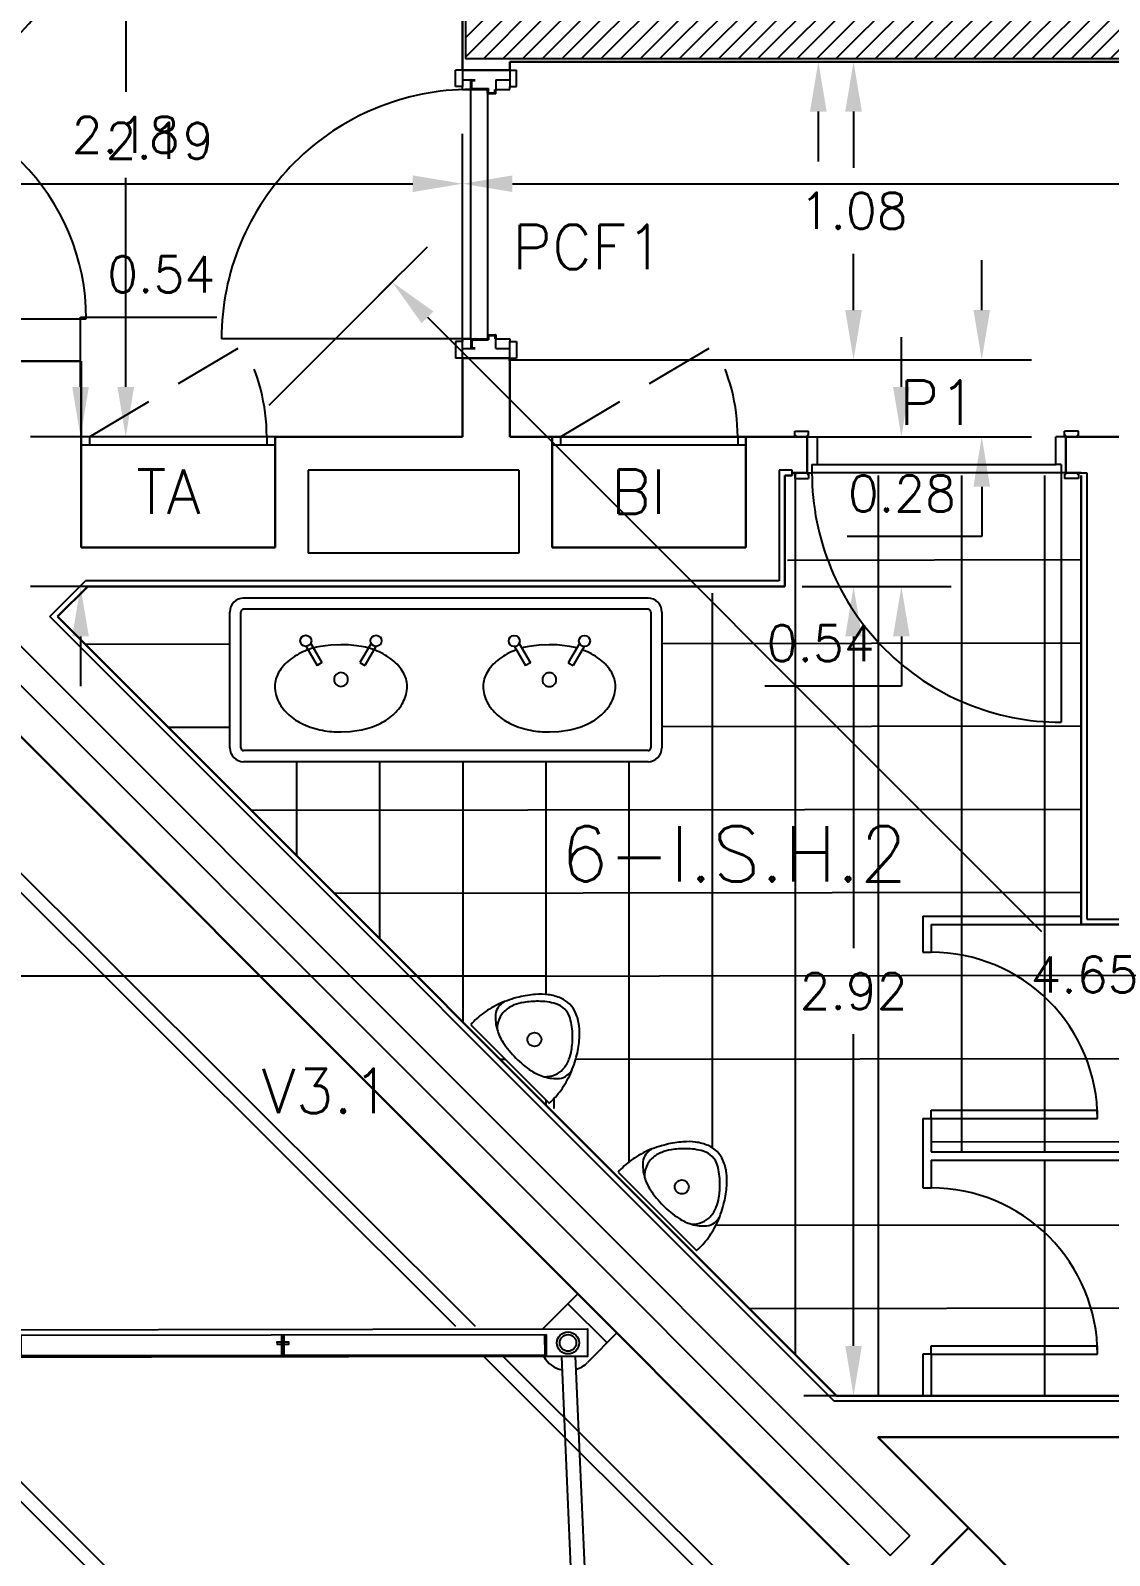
# Model space of a CAD drawing. Extents: x 19.8 to 90.6, y 5.5 to 74.
# Drawn here: x 25.25 to 29.15, y 34.04 to 39.54 of the extents above; entities that cross this region are included whole.
import ezdxf

# ---------------------------------------------------------------- set-up
doc = ezdxf.new("R2010")
doc.units = 0
doc.header["$MEASUREMENT"] = 0
for name, pattern in [('1st floor plan$0$Default', [0]), ('1st floor plan$0$Hidden', [0.375, 0.25, -0.125]), ('Default', [0]), ('Solid', [0])]:
    doc.linetypes.add(name, pattern=pattern)
doc.layers.get('DEFPOINTS').update_dxf_attribs({"linetype": 'Solid'})
for name, color, linetype in [('1st floor plan$0$1FIN', 15, 'Continuous'), ('1st floor plan$0$2FIN', 7, 'Continuous'), ('1st floor plan$0$Equipment', 92, '1st floor plan$0$Default'), ('1st floor plan$0$ESTR', 92, 'Continuous'), ('1st floor plan$0$FACH', 142, 'Continuous'), ('1st floor plan$0$Hatch', 15, 'Continuous'), ('Dimensions (COTAS)', 212, 'Solid'), ('Text O', 212, 'Default'), ('VAO', 132, 'Default'), ('Xref_Plan', 7, 'Continuous')]:
    doc.layers.add(name, color=color, linetype=linetype)
doc.layers.add('1st floor plan$0$Interior Walls', color=7, linetype='Continuous', lineweight=30)
doc.layers.add('1st floor plan$0$Partitions', color=7, linetype='Continuous', lineweight=30)
doc.layers.add('PAVM', color=8, linetype='Continuous', plot=False)
doc.styles.add('Simplex', font='SIMPLEX.SHX')
doc.dimstyles.get("Standard").update_dxf_attribs({"dimtxt": 0.13, "dimasz": 0.18, "dimexe": 0.18, "dimexo": 0.0625, "dimgap": 0.09, "dimtad": 1, "dimtih": 1, "dimtoh": 1, "dimzin": 0, "dimdsep": 46, "dimtxsty": 'Simplex', "dimcen": 0.09, "dimadec": 0, "dimazin": 0, "dimtfac": 1, "dimtofl": 0, "dimtmove": 0, "dimatfit": 3, "dimfxl": 1, "dimtolj": 1, "dimtzin": 0, "dimarcsym": 0})

# ---------------------------------------------------------------- blocks, each defined once
blk = doc.blocks.new('*D20')
at = {"layer": 'DEFPOINTS', "color": 0}
for p in [(23.9492, 36.8731), (21.5836, 34.5076), (50.4657, 10.3566)]:
    blk.add_point(p, dxfattribs=at)
at = {"layer": 'Dimensions (COTAS)', "color": 0, "lineweight": -2}
for p, q in [((23.905, 36.8289), (21.4563, 34.3803)), ((21.7109, 34.3803), (34.6869, 21.4043)), ((47.9728, 8.1183), (34.9969, 21.0943)), ((50.4215, 10.3124), (47.9728, 7.8638))]:
    blk.add_line(p, q, dxfattribs=at)
at = {"layer": 'Dimensions (COTAS)', "color": 0}
for points in [[(21.7321, 34.4015), (21.6897, 34.3591), (21.5836, 34.5076)], [(47.9941, 8.1395), (47.9516, 8.0971), (48.1001, 7.9911)]]:
    blk.add_solid(points, dxfattribs=at)
at = {"layer": 'Dimensions (COTAS)', "color": 0, "insert": (34.8419, 21.2493), "char_height": 0.13, "attachment_point": 5, "rotation": 270, "style": 'Simplex'}
blk.add_mtext('\\A1;37.50', dxfattribs=at)
blk = doc.blocks.new('*D88')
at = {"layer": 'DEFPOINTS', "color": 0}
for p in [(23.9492, 36.8731), (22.2844, 35.2083), (29.2525, 31.5698)]:
    blk.add_point(p, dxfattribs=at)
at = {"layer": 'Dimensions (COTAS)', "color": 0, "lineweight": -2}
for p, q in [((23.905, 36.8289), (22.1571, 35.081)), ((22.4117, 35.081), (24.781, 32.7117)), ((27.4604, 30.0323), (25.091, 32.4017)), ((29.2083, 31.5256), (27.4604, 29.7777))]:
    blk.add_line(p, q, dxfattribs=at)
at = {"layer": 'Dimensions (COTAS)', "color": 0}
for points in [[(22.4329, 35.1023), (22.3904, 35.0598), (22.2844, 35.2083)], [(27.4816, 30.0535), (27.4392, 30.0111), (27.5877, 29.905)]]:
    blk.add_solid(points, dxfattribs=at)
at = {"layer": 'Dimensions (COTAS)', "color": 0, "insert": (24.936, 32.5567), "char_height": 0.13, "attachment_point": 5, "rotation": 270, "style": 'Simplex'}
blk.add_mtext('\\A1;7.50', dxfattribs=at)
blk = doc.blocks.new('*D116')
at = {"layer": 'DEFPOINTS', "color": 0}
for p in [(26.5569, 38.6323), (26.465, 38.5404), (29.753, 35.2523)]:
    blk.add_point(p, dxfattribs=at)
at = {"layer": 'Dimensions (COTAS)', "color": 0, "lineweight": -2}
for p, q in [((26.5092, 38.5846), (26.6842, 38.7596)), ((26.6842, 38.505), (28.901, 36.2882)), ((29.7177, 35.4715), (29.211, 35.9782)), ((29.7972, 35.2965), (29.9722, 35.4715))]:
    blk.add_line(p, q, dxfattribs=at)
at = {"layer": 'Dimensions (COTAS)', "color": 0}
for points in [[(26.7054, 38.5262), (26.663, 38.4838), (26.5569, 38.6323)], [(29.7389, 35.4927), (29.6965, 35.4503), (29.8449, 35.3443)]]:
    blk.add_solid(points, dxfattribs=at)
at = {"layer": 'Dimensions (COTAS)', "color": 0, "insert": (29.056, 36.1332), "char_height": 0.13, "attachment_point": 5, "style": 'Simplex'}
blk.add_mtext('\\A1;4.65', dxfattribs=at)
blk = doc.blocks.new('*D117')
at = {"layer": 'DEFPOINTS', "color": 0}
for p in [(34.2864, 38.9868), (34.2864, 38.9868), (26.811, 38.1817)]:
    blk.add_point(p, dxfattribs=at)
at = {"layer": 'Dimensions (COTAS)', "color": 0, "lineweight": -2}
for p, q in [((26.811, 38.2442), (26.811, 39.1668)), ((34.2864, 39.0493), (34.2864, 39.1668)), ((26.991, 38.9868), (34.1064, 38.9868))]:
    blk.add_line(p, q, dxfattribs=at)
at = {"layer": 'Dimensions (COTAS)', "color": 0}
for points in [[(26.991, 39.0168), (26.991, 38.9568), (26.811, 38.9868)], [(34.1064, 39.0168), (34.1064, 38.9568), (34.2864, 38.9868)]]:
    blk.add_solid(points, dxfattribs=at)
at = {"layer": 'Dimensions (COTAS)', "color": 0, "insert": (30.5487, 39.1418), "char_height": 0.13, "attachment_point": 5, "style": 'Simplex'}
blk.add_mtext('\\A1;7.48', dxfattribs=at)
blk = doc.blocks.new('*D119')
at = {"layer": 'DEFPOINTS', "color": 0}
for p in [(26.9139, 38.3509), (26.981, 38.0737), (28.685, 38.0737)]:
    blk.add_point(p, dxfattribs=at)
at = {"layer": 'Dimensions (COTAS)', "color": 0, "lineweight": -2}
for p, q in [((28.685, 38.5309), (28.685, 38.7109)), ((26.9764, 38.3509), (28.865, 38.3509)), ((27.0435, 38.0737), (28.865, 38.0737)), ((28.685, 37.8937), (28.685, 37.7137)), ((28.685, 37.7137), (28.1988, 37.7137))]:
    blk.add_line(p, q, dxfattribs=at)
at = {"layer": 'Dimensions (COTAS)', "color": 0}
for points in [[(28.655, 38.5309), (28.715, 38.5309), (28.685, 38.3509)], [(28.655, 37.8937), (28.715, 37.8937), (28.685, 38.0737)]]:
    blk.add_solid(points, dxfattribs=at)
at = {"layer": 'Dimensions (COTAS)', "color": 0, "insert": (28.3969, 37.8687), "char_height": 0.13, "attachment_point": 5, "style": 'Simplex'}
blk.add_mtext('\\A1;0.28', dxfattribs=at)
blk = doc.blocks.new('*D120')
at = {"layer": 'DEFPOINTS', "color": 0}
for p in [(26.981, 38.0737), (27.974, 37.5337), (28.3948, 37.5337)]:
    blk.add_point(p, dxfattribs=at)
at = {"layer": 'Dimensions (COTAS)', "color": 0, "lineweight": -2}
for p, q in [((28.3948, 38.2537), (28.3948, 38.4337)), ((27.0435, 38.0737), (28.5748, 38.0737)), ((28.0365, 37.5337), (28.5748, 37.5337)), ((28.3948, 37.3537), (28.3948, 37.1737)), ((28.3948, 37.1737), (27.9025, 37.1737))]:
    blk.add_line(p, q, dxfattribs=at)
at = {"layer": 'Dimensions (COTAS)', "color": 0}
for points in [[(28.3648, 38.2537), (28.4248, 38.2537), (28.3948, 38.0737)], [(28.3648, 37.3537), (28.4248, 37.3537), (28.3948, 37.5337)]]:
    blk.add_solid(points, dxfattribs=at)
at = {"layer": 'Dimensions (COTAS)', "color": 0, "insert": (28.1036, 37.3287), "char_height": 0.13, "attachment_point": 5, "style": 'Simplex'}
blk.add_mtext('\\A1;0.54', dxfattribs=at)
blk = doc.blocks.new('P90-13')
at = {"color": 0}
for p, q in [((0, 0), (0, 0.9)), ((-0.0619, 0.005), (-0.0619, 0.02)), ((-0.0619, 0.02), (-0.0119, 0.02)), ((-0.0619, 0.005), (-0.0569, 0.005)), ((-0.0569, 0), (-0.0569, 0.005)), ((-0.0169, 0), (-0.0169, 0.005)), ((-0.0169, 0.005), (-0.0119, 0.005)), ((-0.0169, 0), (0, 0)), ((-0.0119, 0.005), (-0.0119, 0.02)), ((0, 0), (0.9, 0)), ((0, -0.03), (0, 0)), ((0.9619, 0.02), (0.9119, 0.02)), ((0.9119, 0.005), (0.9119, 0.02)), ((0.9169, 0.005), (0.9119, 0.005)), ((0.9169, 0), (0.9169, 0.005)), ((0.9619, 0.005), (0.9569, 0.005)), ((0.9569, 0), (0.9569, 0.005)), ((0.9619, 0.005), (0.9619, 0.02)), ((0, -0.03), (0.02, -0.03)), ((0.88, -0.03), (0.02, -0.03)), ((0.02, -0.03), (0.02, -0.13)), ((0.9, -0.03), (0.88, -0.03)), ((0.88, -0.03), (0.88, -0.13)), ((0.9169, 0), (0.9, 0)), ((0.9, -0.03), (0.9, 0)), ((-0.0619, -0.135), (-0.0619, -0.15)), ((-0.0619, -0.135), (-0.0569, -0.135)), ((-0.0619, -0.15), (-0.0119, -0.15)), ((-0.0569, -0.13), (-0.0569, -0.135)), ((-0.0169, -0.13), (-0.0169, -0.135)), ((-0.0169, -0.13), (0.02, -0.13)), ((-0.0169, -0.135), (-0.0119, -0.135)), ((-0.0119, -0.135), (-0.0119, -0.15)), ((0.9169, -0.13), (0.88, -0.13)), ((0.9169, -0.135), (0.9119, -0.135)), ((0.9119, -0.135), (0.9119, -0.15)), ((0.9619, -0.15), (0.9119, -0.15)), ((0.9169, -0.13), (0.9169, -0.135)), ((0.9569, -0.13), (0.9569, -0.135)), ((0.9619, -0.135), (0.9569, -0.135)), ((0.9619, -0.135), (0.9619, -0.15))]:
    blk.add_line(p, q, dxfattribs=at)
blk.add_arc((0, 0), 0.9, 360, 90, dxfattribs=at)
blk = doc.blocks.new('*D121')
at = {"layer": 'DEFPOINTS', "color": 0}
for p in [(27.974, 37.5337), (28.2223, 34.6137), (28.2223, 34.6137)]:
    blk.add_point(p, dxfattribs=at)
at = {"layer": 'Dimensions (COTAS)', "color": 0, "lineweight": -2}
for p, q in [((28.0365, 37.5337), (28.4023, 37.5337)), ((28.2223, 37.3537), (28.2223, 36.2287)), ((28.2223, 34.7937), (28.2223, 35.9187)), ((28.1598, 34.6137), (28.0423, 34.6137))]:
    blk.add_line(p, q, dxfattribs=at)
at = {"layer": 'Dimensions (COTAS)', "color": 0}
for points in [[(28.1923, 37.3537), (28.2523, 37.3537), (28.2223, 37.5337)], [(28.1923, 34.7937), (28.2523, 34.7937), (28.2223, 34.6137)]]:
    blk.add_solid(points, dxfattribs=at)
at = {"layer": 'Dimensions (COTAS)', "color": 0, "insert": (28.2223, 36.0737), "char_height": 0.13, "attachment_point": 5, "style": 'Simplex'}
blk.add_mtext('\\A1;2.92', dxfattribs=at)
blk = doc.blocks.new('*D122')
at = {"layer": 'DEFPOINTS', "color": 0}
for p in [(25.432, 38.0737), (25.5952, 38.0737), (25.5952, 37.5337)]:
    blk.add_point(p, dxfattribs=at)
at = {"layer": 'Dimensions (COTAS)', "color": 0, "lineweight": -2}
for p, q in [((25.432, 38.2537), (25.432, 38.5049)), ((25.432, 38.5049), (25.9244, 38.5049)), ((25.5327, 38.0737), (25.252, 38.0737)), ((25.5327, 37.5337), (25.252, 37.5337)), ((25.432, 37.3537), (25.432, 37.1737))]:
    blk.add_line(p, q, dxfattribs=at)
at = {"layer": 'Dimensions (COTAS)', "color": 0}
for points in [[(25.402, 38.2537), (25.462, 38.2537), (25.432, 38.0737)], [(25.402, 37.3537), (25.462, 37.3537), (25.432, 37.5337)]]:
    blk.add_solid(points, dxfattribs=at)
at = {"layer": 'Dimensions (COTAS)', "color": 0, "insert": (25.7232, 38.6599), "char_height": 0.13, "attachment_point": 5, "style": 'Simplex'}
blk.add_mtext('\\A1;0.54', dxfattribs=at)
blk = doc.blocks.new('PCF90-17')
at = {"color": 0}
for p, q in [((0, 0.0019), (0, 0.9)), ((-0.01, 0.055), (-0.07, 0.055)), ((-0.07, 0.03), (-0.07, 0.055)), ((-0.07, 0.03), (-0.01, 0.03)), ((-0.035, 0.03), (-0.035, 0)), ((-0.001, 0), (-0.034, 0)), ((-0.01, 0.03), (-0.01, 0.055)), ((0, 0.03), (-0.01, 0.03)), ((0, 0.03), (0, 0)), ((0, 0), (0.9, 0)), ((0, 0), (0, -0.059)), ((0.9, 0.03), (0.91, 0.03)), ((0.9, 0.03), (0.9, 0)), ((0.9, 0), (0.9, -0.059)), ((0.901, 0), (0.934, 0)), ((0.91, 0.03), (0.91, 0.055)), ((0.91, 0.055), (0.97, 0.055)), ((0.97, 0.03), (0.91, 0.03)), ((0.935, 0.03), (0.935, 0)), ((0.97, 0.03), (0.97, 0.055)), ((-0.035, -0.001), (-0.035, -0.015)), ((-0.032, -0.004), (-0.032, -0.015)), ((-0.004, -0.003), (-0.031, -0.003)), ((-0.003, -0.004), (-0.003, -0.062)), ((0.903, -0.004), (0.903, -0.062)), ((0.904, -0.003), (0.931, -0.003)), ((0.932, -0.004), (0.932, -0.015)), ((0.935, -0.001), (0.935, -0.015)), ((-0.035, -0.09), (0, -0.09)), ((-0.035, -0.09), (-0.035, -0.14)), ((0.011, -0.063), (-0.002, -0.063)), ((0.011, -0.087), (0, -0.087)), ((0.014, -0.09), (0, -0.09)), ((0, -0.09), (0, -0.14)), ((0.014, -0.06), (0.001, -0.06)), ((0.012, -0.064), (0.012, -0.086)), ((0.886, -0.06), (0.014, -0.06)), ((0.015, -0.061), (0.015, -0.089)), ((0.885, -0.061), (0.885, -0.089)), ((0.886, -0.06), (0.899, -0.06)), ((0.886, -0.09), (0.9, -0.09)), ((0.888, -0.064), (0.888, -0.086)), ((0.889, -0.063), (0.902, -0.063)), ((0.889, -0.087), (0.9, -0.087)), ((0.9, -0.09), (0.9, -0.14)), ((0.935, -0.09), (0.9, -0.09)), ((0.935, -0.09), (0.935, -0.14)), ((-0.07, -0.14), (-0.07, -0.165)), ((-0.07, -0.14), (-0.01, -0.14)), ((-0.01, -0.165), (-0.07, -0.165)), ((-0.01, -0.14), (-0.01, -0.165)), ((0, -0.14), (-0.01, -0.14)), ((0.9, -0.14), (0.91, -0.14)), ((0.97, -0.14), (0.91, -0.14)), ((0.91, -0.14), (0.91, -0.165)), ((0.91, -0.165), (0.97, -0.165)), ((0.97, -0.14), (0.97, -0.165))]:
    blk.add_line(p, q, dxfattribs=at)
at = {"color": 0, "linetype": 'Default'}
for points in [[(0, -0.001, 0), (0, -0.0007, 0), (-0.0002, -0.0004, 0), (-0.0004, -0.0002, 0), (-0.0007, 0, 0), (-0.001, 0, 0)], [(0.901, 0, 0), (0.9007, 0, 0), (0.9004, -0.0002, 0), (0.9002, -0.0004, 0), (0.9, -0.0007, 0), (0.9, -0.001, 0)], [(-0.034, 0, 0), (-0.0343, 0, 0), (-0.0346, -0.0002, 0), (-0.0348, -0.0004, 0), (-0.035, -0.0007, 0), (-0.035, -0.001, 0)], [(-0.031, -0.003, 0), (-0.0313, -0.003, 0), (-0.0316, -0.0032, 0), (-0.0318, -0.0034, 0), (-0.032, -0.0037, 0), (-0.032, -0.004, 0)], [(-0.003, -0.004, 0), (-0.003, -0.0037, 0), (-0.0032, -0.0034, 0), (-0.0034, -0.0032, 0), (-0.0037, -0.003, 0), (-0.004, -0.003, 0)], [(0.904, -0.003, 0), (0.9037, -0.003, 0), (0.9034, -0.0032, 0), (0.9032, -0.0034, 0), (0.903, -0.0037, 0), (0.903, -0.004, 0)], [(0.932, -0.004, 0), (0.932, -0.0037, 0), (0.9318, -0.0034, 0), (0.9316, -0.0032, 0), (0.9313, -0.003, 0), (0.931, -0.003, 0)], [(0.935, -0.001, 0), (0.935, -0.0007, 0), (0.9348, -0.0004, 0), (0.9346, -0.0002, 0), (0.9343, 0, 0), (0.934, 0, 0)], [(-0.003, -0.062, 0), (-0.003, -0.0623, 0), (-0.0028, -0.0626, 0), (-0.0026, -0.0628, 0), (-0.0023, -0.063, 0), (-0.002, -0.063, 0)], [(0, -0.059, 0), (0, -0.0593, 0), (0.0002, -0.0596, 0), (0.0004, -0.0598, 0), (0.0007, -0.06, 0), (0.001, -0.06, 0)], [(0.012, -0.064, 0), (0.012, -0.0637, 0), (0.0118, -0.0634, 0), (0.0116, -0.0632, 0), (0.0113, -0.063, 0), (0.011, -0.063, 0)], [(0.011, -0.087, 0), (0.0113, -0.087, 0), (0.0116, -0.0868, 0), (0.0118, -0.0866, 0), (0.012, -0.0863, 0), (0.012, -0.086, 0)], [(0.015, -0.061, 0), (0.015, -0.0607, 0), (0.0148, -0.0604, 0), (0.0146, -0.0602, 0), (0.0143, -0.06, 0), (0.014, -0.06, 0)], [(0.014, -0.09, 0), (0.0143, -0.09, 0), (0.0146, -0.0898, 0), (0.0148, -0.0896, 0), (0.015, -0.0893, 0), (0.015, -0.089, 0)], [(0.014, -0.09, 0), (0.0143, -0.09, 0), (0.0146, -0.0898, 0), (0.0148, -0.0896, 0), (0.015, -0.0893, 0), (0.015, -0.089, 0)], [(0.886, -0.06, 0), (0.8857, -0.06, 0), (0.8854, -0.0602, 0), (0.8852, -0.0604, 0), (0.885, -0.0607, 0), (0.885, -0.061, 0)], [(0.885, -0.089, 0), (0.885, -0.0893, 0), (0.8852, -0.0896, 0), (0.8854, -0.0898, 0), (0.8857, -0.09, 0), (0.886, -0.09, 0)], [(0.885, -0.089, 0), (0.885, -0.0893, 0), (0.8852, -0.0896, 0), (0.8854, -0.0898, 0), (0.8857, -0.09, 0), (0.886, -0.09, 0)], [(0.889, -0.063, 0), (0.8887, -0.063, 0), (0.8884, -0.0632, 0), (0.8882, -0.0634, 0), (0.888, -0.0637, 0), (0.888, -0.064, 0)], [(0.888, -0.086, 0), (0.888, -0.0863, 0), (0.8882, -0.0866, 0), (0.8884, -0.0868, 0), (0.8887, -0.087, 0), (0.889, -0.087, 0)], [(0.899, -0.06, 0), (0.8993, -0.06, 0), (0.8996, -0.0598, 0), (0.8998, -0.0596, 0), (0.9, -0.0593, 0), (0.9, -0.059, 0)], [(0.902, -0.063, 0), (0.9023, -0.063, 0), (0.9026, -0.0628, 0), (0.9028, -0.0626, 0), (0.903, -0.0623, 0), (0.903, -0.062, 0)]]:
    blk.add_polyline3d(points, dxfattribs=at)
at = {"color": 0}
blk.add_arc((0, 0), 0.9, 360, 90, dxfattribs=at)
blk = doc.blocks.new('*D124')
at = {"layer": 'DEFPOINTS', "color": 0}
for p in [(24.6237, 38.9868), (26.811, 38.9868), (26.811, 38.1817)]:
    blk.add_point(p, dxfattribs=at)
at = {"layer": 'Dimensions (COTAS)', "color": 0, "lineweight": -2}
for p, q in [((24.6237, 39.0493), (24.6237, 39.1668)), ((26.811, 38.2442), (26.811, 39.1668)), ((24.8037, 38.9868), (26.631, 38.9868))]:
    blk.add_line(p, q, dxfattribs=at)
at = {"layer": 'Dimensions (COTAS)', "color": 0}
for points in [[(24.8037, 39.0168), (24.8037, 38.9568), (24.6237, 38.9868)], [(26.631, 39.0168), (26.631, 38.9568), (26.811, 38.9868)]]:
    blk.add_solid(points, dxfattribs=at)
at = {"layer": 'Dimensions (COTAS)', "color": 0, "insert": (25.7174, 39.1418), "char_height": 0.13, "attachment_point": 5, "style": 'Simplex'}
blk.add_mtext('\\A1;2.19', dxfattribs=at)
blk = doc.blocks.new('*D125')
at = {"layer": 'DEFPOINTS', "color": 0}
for p in [(25.5952, 40.2521), (25.5952, 40.2521), (25.5952, 38.0737)]:
    blk.add_point(p, dxfattribs=at)
at = {"layer": 'Dimensions (COTAS)', "color": 0, "lineweight": -2}
for p, q in [((25.5327, 40.2521), (25.4152, 40.2521)), ((25.5952, 40.0721), (25.5952, 39.3179)), ((25.5952, 38.2537), (25.5952, 39.0079)), ((25.5327, 38.0737), (25.4152, 38.0737))]:
    blk.add_line(p, q, dxfattribs=at)
at = {"layer": 'Dimensions (COTAS)', "color": 0}
for points in [[(25.5652, 40.0721), (25.6252, 40.0721), (25.5952, 40.2521)], [(25.5652, 38.2537), (25.6252, 38.2537), (25.5952, 38.0737)]]:
    blk.add_solid(points, dxfattribs=at)
at = {"layer": 'Dimensions (COTAS)', "color": 0, "insert": (25.5952, 39.1629), "char_height": 0.13, "attachment_point": 5, "style": 'Simplex'}
blk.add_mtext('\\A1;2.18', dxfattribs=at)
blk = doc.blocks.new('PD80-13')
at = {"color": 0}
for p, q in [((0, 0), (0, 0.7989)), ((1.6, 0), (1.6, 0.7989)), ((-0.0619, 0.005), (-0.0619, 0.02)), ((-0.0619, 0.02), (-0.0119, 0.02)), ((-0.0619, 0.005), (-0.0569, 0.005)), ((-0.0569, 0), (-0.0569, 0.005)), ((-0.0169, 0), (-0.0169, 0.005)), ((-0.0169, 0.005), (-0.0119, 0.005)), ((-0.0169, 0), (0, 0)), ((-0.0119, 0.005), (-0.0119, 0.02)), ((0, -0.03), (0, 0)), ((0, 0), (0.8, 0)), ((1.6, 0), (0.8, 0)), ((1.6, -0.03), (1.6, 0)), ((1.6169, 0), (1.6, 0)), ((1.6619, 0.02), (1.6119, 0.02)), ((1.6119, 0.005), (1.6119, 0.02)), ((1.6169, 0.005), (1.6119, 0.005)), ((1.6169, 0), (1.6169, 0.005)), ((1.6619, 0.005), (1.6569, 0.005)), ((1.6569, 0), (1.6569, 0.005)), ((1.6619, 0.005), (1.6619, 0.02)), ((0, -0.03), (0.02, -0.03)), ((0.02, -0.03), (0.02, -0.13)), ((0.8, -0.03), (0.02, -0.03)), ((0.8, 0), (0.8, -0.03)), ((0.8, 0), (0.8, -0.03)), ((0.8, -0.03), (1.58, -0.03)), ((1.58, -0.03), (1.58, -0.13)), ((1.6, -0.03), (1.58, -0.03)), ((-0.0619, -0.135), (-0.0619, -0.15)), ((-0.0619, -0.135), (-0.0569, -0.135)), ((-0.0619, -0.15), (-0.0119, -0.15)), ((-0.0569, -0.13), (-0.0569, -0.135)), ((-0.0169, -0.13), (-0.0169, -0.135)), ((-0.0169, -0.13), (0.02, -0.13)), ((-0.0169, -0.135), (-0.0119, -0.135)), ((-0.0119, -0.135), (-0.0119, -0.15)), ((1.6169, -0.13), (1.58, -0.13)), ((1.6169, -0.135), (1.6119, -0.135)), ((1.6119, -0.135), (1.6119, -0.15)), ((1.6619, -0.15), (1.6119, -0.15)), ((1.6169, -0.13), (1.6169, -0.135)), ((1.6569, -0.13), (1.6569, -0.135)), ((1.6619, -0.135), (1.6569, -0.135)), ((1.6619, -0.135), (1.6619, -0.15))]:
    blk.add_line(p, q, dxfattribs=at)
for centre, start, end in [((0, 0), 360, 90), ((1.6, 0), 90, 180)]:
    blk.add_arc(centre, 0.7989, start, end, dxfattribs=at)
blk = doc.blocks.new('L')
at = {"color": 0}
blk.add_line((0, 0.15), (0, -0.5), dxfattribs=at)
blk = doc.blocks.new('*D127')
at = {"layer": 'DEFPOINTS', "color": 0}
for p in [(28.2223, 39.6871), (28.0951, 39.4271), (28.2223, 39.4271)]:
    blk.add_point(p, dxfattribs=at)
at = {"layer": 'Dimensions (COTAS)', "color": 0, "lineweight": -2}
for p, q in [((28.0951, 39.8671), (28.0951, 40.0471)), ((28.0951, 40.0471), (28.5751, 40.0471)), ((28.1598, 39.6871), (27.9151, 39.6871)), ((28.1598, 39.4271), (27.9151, 39.4271)), ((28.0951, 39.2471), (28.0951, 39.0671))]:
    blk.add_line(p, q, dxfattribs=at)
at = {"layer": 'Dimensions (COTAS)', "color": 0}
for points in [[(28.0651, 39.8671), (28.1251, 39.8671), (28.0951, 39.6871)], [(28.0651, 39.2471), (28.1251, 39.2471), (28.0951, 39.4271)]]:
    blk.add_solid(points, dxfattribs=at)
at = {"layer": 'Dimensions (COTAS)', "color": 0, "insert": (28.3801, 40.2021), "char_height": 0.13, "attachment_point": 5, "style": 'Simplex'}
blk.add_mtext('\\A1;0.26', dxfattribs=at)
blk = doc.blocks.new('*D128')
at = {"layer": 'DEFPOINTS', "color": 0}
for p in [(28.2223, 39.4271), (26.9139, 38.3509), (28.2223, 38.3509)]:
    blk.add_point(p, dxfattribs=at)
at = {"layer": 'Dimensions (COTAS)', "color": 0, "lineweight": -2}
for p, q in [((28.2848, 39.4271), (28.4023, 39.4271)), ((28.2223, 39.2471), (28.2223, 39.044)), ((28.2223, 38.5309), (28.2223, 38.734)), ((26.9764, 38.3509), (28.4023, 38.3509))]:
    blk.add_line(p, q, dxfattribs=at)
at = {"layer": 'Dimensions (COTAS)', "color": 0}
for points in [[(28.1923, 39.2471), (28.2523, 39.2471), (28.2223, 39.4271)], [(28.1923, 38.5309), (28.2523, 38.5309), (28.2223, 38.3509)]]:
    blk.add_solid(points, dxfattribs=at)
at = {"layer": 'Dimensions (COTAS)', "color": 0, "insert": (28.2223, 38.889), "char_height": 0.13, "attachment_point": 5, "style": 'Simplex'}
blk.add_mtext('\\A1;1.08', dxfattribs=at)
blk = doc.blocks.new('1st floor plan$0$BRISE 1')
at = {"layer": '1st floor plan$0$FACH'}
for p, q in [((-0.0916, 0.1), (-2.6512, 2.6596)), ((-0.0209, 0.1), (-2.5804, 2.6596)), ((2.0917, 0.1088), (-0.4591, 2.6596)), ((2.1624, 0.1088), (-0.3884, 2.6596)), ((-0.1783, 2.6585), (-0.0731, 0.1522)), ((-0.1284, 2.6606), (-0.0209, 0.1)), ((2.4965, 0.1905), (2.6379, 0.0491)), ((-0.4328, 0.08), (2.4172, 0.08)), ((2.6732, 0.0845), (2.5672, -0.0216))]:
    blk.add_line(p, q, dxfattribs=at)
at = {"layer": '1st floor plan$0$FACH', "color": 7}
for p, q in [((0.5172, 0), (0.5172, 0.08)), ((1.4672, 0), (1.4672, 0.08))]:
    blk.add_line(p, q, dxfattribs=at)
at = {"layer": '1st floor plan$0$FACH'}
for points in [[(2.4059, 0.1), (2.5318, 0.2259), (2.6732, 0.0845)], [(-0.4328, 0), (-0.5328, 0), (-0.5328, 0.1), (2.5672, 0.1), (2.5672, 0), (2.4172, 0)], [(0.5122, 0.045), (0.4972, 0.045), (0.4972, 0.055), (0.5122, 0.055)], [(0.5222, 0.055), (0.5372, 0.055), (0.5372, 0.045), (0.5222, 0.045)], [(1.4622, 0.045), (1.4472, 0.045), (1.4472, 0.055), (1.4622, 0.055)], [(1.4722, 0.055), (1.4872, 0.055), (1.4872, 0.045), (1.4722, 0.045)]]:
    blk.add_lwpolyline(points, dxfattribs=at)
at = {"layer": '1st floor plan$0$FACH', "color": 7}
for points in [[(2.4172, 0.08), (2.4172, 0), (-0.4328, 0), (-0.4328, 0.08)], [(-0.4278, 0.08), (-0.4278, 0.005), (0.5122, 0.005), (0.5122, 0.08)], [(1.4622, 0.08), (1.4622, 0.005), (0.5222, 0.005), (0.5222, 0.08)], [(2.4122, 0.08), (2.4122, 0.005), (1.4722, 0.005), (1.4722, 0.08)]]:
    blk.add_lwpolyline(points, dxfattribs=at)
for centre, radius in [((-0.4831, 0.0444), 0.0206), ((-0.4831, 0.0444), 0.0166), ((2.4965, 0.0491), 0.04), ((2.4965, 0.0491), 0.03)]:
    blk.add_circle(centre, radius, dxfattribs=at)
at = {"layer": '1st floor plan$0$FACH'}
for start, end in [(209.4143, 257.4896), (286.4455, 315)]:
    blk.add_arc((2.4965, 0.0491), 0.1, start, end, dxfattribs=at)
blk = doc.blocks.new('*X433')
at = {"color": 0, "linetype": 'ByBlock'}
for p, q in [((-17.5173, -2.9509), (-17.4631, -2.8967)), ((-17.5173, -3.0216), (-17.3924, -2.8967)), ((-17.5173, -3.0923), (-17.3673, -2.9423)), ((-17.5173, -3.1631), (-17.3673, -3.0131)), ((-17.5173, -3.2338), (-17.3673, -3.0838)), ((-17.5173, -3.3045), (-17.3673, -3.1545)), ((-17.5173, -3.3752), (-17.3673, -3.2252)), ((-17.5173, -3.4459), (-17.3673, -3.2959)), ((-17.7224, -3.7217), (-17.3673, -3.3666)), ((-17.6517, -3.7217), (-17.3673, -3.4373)), ((-19.5173, -3.6781), (-19.3109, -3.4717)), ((-19.5173, -3.6074), (-19.3816, -3.4717)), ((-19.5173, -3.5367), (-19.4523, -3.4717)), ((-19.4902, -3.7217), (-19.2402, -3.4717)), ((-19.4195, -3.7217), (-19.1695, -3.4717)), ((-19.3488, -3.7217), (-19.0988, -3.4717)), ((-19.2781, -3.7217), (-19.0281, -3.4717)), ((-19.2074, -3.7217), (-18.9574, -3.4717)), ((-19.1367, -3.7217), (-18.8867, -3.4717)), ((-19.0659, -3.7217), (-18.8159, -3.4717)), ((-18.9952, -3.7217), (-18.7452, -3.4717)), ((-18.9245, -3.7217), (-18.6745, -3.4717)), ((-18.8538, -3.7217), (-18.6038, -3.4717)), ((-18.7831, -3.7217), (-18.5331, -3.4717)), ((-18.7124, -3.7217), (-18.4624, -3.4717)), ((-18.6417, -3.7217), (-18.3917, -3.4717)), ((-18.571, -3.7217), (-18.321, -3.4717)), ((-18.5003, -3.7217), (-18.2503, -3.4717)), ((-18.4295, -3.7217), (-18.1795, -3.4717)), ((-18.3588, -3.7217), (-18.1088, -3.4717)), ((-18.2881, -3.7217), (-18.0381, -3.4717)), ((-18.2174, -3.7217), (-17.9674, -3.4717)), ((-18.1467, -3.7217), (-17.8967, -3.4717)), ((-18.076, -3.7217), (-17.826, -3.4717)), ((-18.0053, -3.7217), (-17.7553, -3.4717)), ((-17.9346, -3.7217), (-17.6846, -3.4717)), ((-17.8639, -3.7217), (-17.6139, -3.4717)), ((-17.7932, -3.7217), (-17.5432, -3.4717)), ((-17.581, -3.7217), (-17.3673, -3.508)), ((-17.5103, -3.7217), (-17.3673, -3.5787)), ((-17.4396, -3.7217), (-17.3673, -3.6495)), ((-17.3689, -3.7217), (-17.3673, -3.7202))]:
    blk.add_line(p, q, dxfattribs=at)
blk = doc.blocks.new('*X432')
at = {"color": 0, "linetype": 'ByBlock'}
for p, q in [((-19.7673, -1.4532), (-19.5608, -1.2467)), ((-19.7673, -1.3825), (-19.6315, -1.2467)), ((-19.7673, -1.3118), (-19.7022, -1.2467)), ((-19.7673, -1.5239), (-19.5173, -1.2739)), ((-19.7673, -1.5947), (-19.5173, -1.3447)), ((-19.7673, -1.6654), (-19.5173, -1.4154)), ((-19.7673, -1.7361), (-19.5173, -1.4861)), ((-19.7673, -1.8068), (-19.5173, -1.5568)), ((-19.7673, -1.8775), (-19.5173, -1.6275)), ((-19.7673, -1.9482), (-19.5173, -1.6982)), ((-19.7673, -2.0189), (-19.5173, -1.7689)), ((-19.7673, -2.0896), (-19.5173, -1.8396)), ((-19.7673, -2.1603), (-19.5173, -1.9103)), ((-19.7673, -2.231), (-19.5173, -1.981)), ((-19.7673, -2.3018), (-19.5173, -2.0518)), ((-19.7673, -2.3725), (-19.5173, -2.1225)), ((-19.7673, -2.4432), (-19.5173, -2.1932)), ((-19.7673, -2.5139), (-19.5173, -2.2639)), ((-19.7673, -2.5846), (-19.5173, -2.3346)), ((-19.7673, -2.6553), (-19.5173, -2.4053)), ((-19.7673, -2.726), (-19.5173, -2.476)), ((-19.7673, -2.7967), (-19.5173, -2.5467)), ((-19.7673, -2.8674), (-19.5173, -2.6174)), ((-19.7673, -2.9382), (-19.5173, -2.6882)), ((-19.7673, -3.0089), (-19.5173, -2.7589)), ((-19.7673, -3.0796), (-19.5173, -2.8296)), ((-19.7673, -3.1503), (-19.5173, -2.9003)), ((-19.7673, -3.221), (-19.5173, -2.971)), ((-19.7673, -3.2917), (-19.5173, -3.0417)), ((-19.7673, -3.3624), (-19.5173, -3.1124)), ((-19.7673, -3.4331), (-19.5173, -3.1831)), ((-19.7673, -3.5038), (-19.5173, -3.2538)), ((-19.7673, -3.5746), (-19.5173, -3.3245)), ((-19.7673, -3.6453), (-19.5173, -3.3953)), ((-19.7673, -3.716), (-19.5173, -3.466)), ((-19.7023, -3.7217), (-19.5173, -3.5367)), ((-19.6316, -3.7217), (-19.5173, -3.6074)), ((-19.5609, -3.7217), (-19.5173, -3.6781))]:
    blk.add_line(p, q, dxfattribs=at)
blk = doc.blocks.new('1st floor plan')
at = {"layer": '1st floor plan$0$1FIN', "linetype": '1st floor plan$0$Hidden'}
for p, q in [((25.464, 38.0737), (26.0183, 38.4037)), ((27.164, 38.0737), (27.7183, 38.4037))]:
    blk.add_line(p, q, dxfattribs=at)
at = {"layer": '1st floor plan$0$1FIN'}
for p, q in [((26.134, 38.0737), (25.434, 38.0737)), ((26.134, 38.0437), (25.434, 38.0437)), ((25.464, 38.0737), (25.464, 38.0437)), ((26.104, 38.0737), (26.104, 38.0437)), ((27.834, 38.0737), (27.134, 38.0737)), ((27.834, 38.0437), (27.134, 38.0437)), ((27.164, 38.0737), (27.164, 38.0437)), ((27.804, 38.0737), (27.804, 38.0437)), ((24.5551, 37.8371), (28.3545, 34.0376)), ((24.6965, 37.8371), (28.4252, 34.1084)), ((28.3545, 34.0376), (28.4252, 34.1084))]:
    blk.add_line(p, q, dxfattribs=at)
at = {"layer": '1st floor plan$0$1FIN', "linetype": '1st floor plan$0$Hidden'}
for centre in [(25.4268, 38.0739), (27.1268, 38.0739)]:
    blk.add_arc(centre, 0.6773, 359.9858, 29.1443, dxfattribs=at)
at = {"layer": '1st floor plan$0$2FIN'}
for p, q in [((27.014, 37.9537), (26.254, 37.9537)), ((26.254, 37.9537), (26.254, 37.6537)), ((27.014, 37.9537), (27.014, 37.6537)), ((28.0002, 37.9537), (27.954, 37.9537)), ((27.954, 37.9537), (27.954, 37.5537)), ((28.0002, 37.9437), (28.0002, 37.9537)), ((29.044, 37.9437), (29.064, 37.9437)), ((29.064, 37.9437), (29.064, 36.3337)), ((27.014, 37.6537), (26.254, 37.6537)), ((25.321, 37.4247), (25.45, 37.5537)), ((27.954, 37.5537), (25.45, 37.5537)), ((28.152, 34.5937), (25.321, 37.4247)), ((29.064, 36.3337), (29.9228, 36.3337)), ((29.9228, 34.5937), (28.152, 34.5937))]:
    blk.add_line(p, q, dxfattribs=at)
at = {"layer": '1st floor plan$0$Equipment'}
for p, q in [((27.4806, 37.4915), (26.0206, 37.4915)), ((25.9706, 36.9515), (25.9706, 37.4415)), ((26.0106, 36.9515), (26.0106, 37.4415)), ((27.4806, 37.4515), (26.0206, 37.4515)), ((27.4906, 37.4415), (27.4906, 36.9515)), ((27.5306, 37.4415), (27.5306, 36.9515)), ((26.2459, 37.3176), (26.2864, 37.249)), ((26.2629, 37.3282), (26.3036, 37.2592)), ((26.4813, 37.3282), (26.4405, 37.2592)), ((26.4982, 37.3176), (26.4577, 37.249)), ((26.9981, 37.317), (27.0386, 37.2484)), ((27.015, 37.3276), (27.0558, 37.2586)), ((27.2334, 37.3276), (27.1926, 37.2586)), ((27.2504, 37.317), (27.2099, 37.2484)), ((26.3036, 37.2592), (26.2864, 37.249)), ((26.4405, 37.2592), (26.4577, 37.249)), ((27.0558, 37.2586), (27.0386, 37.2484)), ((27.1926, 37.2586), (27.2099, 37.2484)), ((27.4806, 36.9415), (26.0206, 36.9415)), ((27.4806, 36.9015), (26.0206, 36.9015)), ((28.4728, 36.3437), (28.4728, 36.2137)), ((28.4728, 36.3437), (29.044, 36.3437)), ((28.5028, 36.3137), (28.5028, 36.2137)), ((28.5028, 36.3137), (29.044, 36.3137)), ((28.4728, 36.2137), (28.5028, 36.2137)), ((27.1421, 35.6505), (27.1421, 35.6872)), ((28.4728, 35.6137), (28.4728, 35.3637)), ((28.4728, 35.6137), (28.5028, 35.6137)), ((28.5028, 35.6137), (28.5028, 35.6437)), ((28.5028, 35.6437), (29.1028, 35.6437)), ((28.5028, 35.6137), (28.5028, 35.4937)), ((28.5028, 35.6137), (29.1028, 35.6137)), ((29.1028, 35.6137), (29.1028, 35.6437)), ((28.5028, 35.4937), (29.9028, 35.4937)), ((28.5028, 35.4637), (28.5028, 35.3637)), ((28.5028, 35.4637), (29.9028, 35.4637)), ((28.5028, 35.4637), (29.9028, 35.4637)), ((28.4728, 35.3637), (28.5028, 35.3637)), ((28.5028, 34.7637), (28.5028, 34.7937)), ((28.5028, 34.7937), (29.1028, 34.7937)), ((29.1028, 34.7637), (29.1028, 34.7937)), ((28.5028, 34.7637), (28.4728, 34.7637)), ((28.4728, 34.7637), (28.4728, 34.6137)), ((28.5028, 34.7637), (29.1028, 34.7637)), ((28.5028, 34.7637), (28.5028, 34.6137))]:
    blk.add_line(p, q, dxfattribs=at)
for points in [[(26.4383, 37.0147, 0.02503), (26.4741, 37.0237, 0.032621), (26.5085, 37.0367, 0.040035), (26.5357, 37.0518, 0.035303), (26.56, 37.0706, 0.038321), (26.58, 37.0913, 0.054379), (26.5964, 37.1162, 0.054586), (26.6069, 37.144, 0.060889), (26.6109, 37.1737, 0.075785), (26.6072, 37.1998, 0.060002), (26.5971, 37.2229, 0.046948), (26.5796, 37.2472, 0.043635), (26.5581, 37.2678, 0.038584), (26.5311, 37.2863, 0.028735), (26.5023, 37.3008, 0.031893), (26.4746, 37.3107, 0.027941), (26.4462, 37.3172, 0.042673), (26.3716, 37.3235), (26.3353, 37.322, 0.021447), (26.298, 37.3172, 0.027941), (26.2695, 37.3107, 0.031893), (26.2418, 37.3008, 0.028735), (26.2131, 37.2863, 0.038584), (26.186, 37.2678, 0.043635), (26.1645, 37.2472, 0.046948), (26.147, 37.2229, 0.060002), (26.1369, 37.1998, 0.075785), (26.1332, 37.1737, 0.060889), (26.1372, 37.144, 0.054586), (26.1478, 37.1162, 0.054379), (26.1641, 37.0913, 0.038321), (26.1841, 37.0706, 0.035303), (26.2084, 37.0518, 0.040035), (26.2356, 37.0367, 0.032621), (26.27, 37.0237, 0.024635), (26.3052, 37.0148, 0.053768), (26.3727, 37.0087), (26.4058, 37.0101)], [(26.3721, 37.1729, 0.414221), (26.3971, 37.1979, 0.414221), (26.3721, 37.2229, 0.414221), (26.3471, 37.1979, 0.414221)], [(27.1242, 37.1723, 0.414221), (27.1492, 37.1973, 0.414221), (27.1242, 37.2223, 0.414221), (27.0992, 37.1973, 0.414221)], [(26.8405, 35.9521), (27.1234, 35.6692, 0.056281), (27.1663, 35.7163, 0.051243), (27.2, 35.7746, 0.047086), (27.2236, 35.844, 0.038643), (27.233, 35.9033, 0.050944), (27.2319, 35.9488, 0.073316), (27.2191, 35.9949, 0.092337), (27.1976, 36.0263, 0.092337), (27.1662, 36.0478, 0.073316), (27.1201, 36.0606, 0.050944), (27.0746, 36.0617, 0.038643), (27.0153, 36.0523, 0.047086), (26.9459, 36.0287, 0.051243), (26.8876, 35.995, 0.056281)], [(27.088, 35.9167, -0.999985), (27.0527, 35.8813, -0.999985)], [(27.3724, 35.4202), (27.6552, 35.1374, 0.056281), (27.6981, 35.1844, 0.051243), (27.7319, 35.2428, 0.047086), (27.7555, 35.3122, 0.038643), (27.7648, 35.3714, 0.050944), (27.7638, 35.417, 0.073316), (27.751, 35.4631, 0.092337), (27.7295, 35.4945, 0.092337), (27.6981, 35.516, 0.073316), (27.652, 35.5288, 0.050944), (27.6064, 35.5298, 0.038643), (27.5472, 35.5205, 0.047086), (27.4778, 35.4969, 0.051243), (27.4194, 35.4631, 0.056281)], [(27.6199, 35.3849, -0.999985), (27.5845, 35.3495, -0.999985)]]:
    blk.add_lwpolyline(points, format="xyb", close=True, dxfattribs=at)
for points in [[(27.2239, 37.3115, 0.025128), (27.1983, 37.3172, 0.042673), (27.1238, 37.3235), (27.0875, 37.322, 0.021447), (27.0501, 37.3172, 0.025126), (27.0245, 37.3115, 0.031893)], [(27.005, 37.3052, 0.012883), (26.994, 37.3008, 0.028735), (26.9652, 37.2863, 0.038584), (26.9382, 37.2678, 0.043635), (26.9167, 37.2472, 0.046948), (26.8992, 37.2229, 0.060002), (26.8891, 37.1998, 0.075785), (26.8854, 37.1737, 0.060889), (26.8894, 37.144, 0.054586), (26.8999, 37.1162, 0.054379), (26.9163, 37.0913, 0.038321), (26.9362, 37.0706, 0.035303), (26.9606, 37.0518, 0.040035), (26.9878, 37.0367, 0.032621), (27.0222, 37.0237, 0.024635), (27.0574, 37.0148, 0.053768), (27.1248, 37.0087), (27.1579, 37.0101), (27.1905, 37.0147, 0.02503)], [(27.1905, 37.0147, 0.02503), (27.2262, 37.0237, 0.032621), (27.2607, 37.0367, 0.040035), (27.2879, 37.0518, 0.035303), (27.3122, 37.0706, 0.038321), (27.3321, 37.0913, 0.054379), (27.3485, 37.1162, 0.054586), (27.3591, 37.144, 0.060889), (27.363, 37.1737, 0.075785), (27.3594, 37.1998, 0.060002), (27.3493, 37.2229, 0.046948), (27.3318, 37.2472, 0.043635), (27.3103, 37.2678, 0.038584), (27.2832, 37.2863, 0.028735), (27.2545, 37.3008, 0.012881), (27.2434, 37.3052, 0.027941)], [(29.1028, 35.6137, 0.414214), (28.5028, 36.2137)], [(26.9607, 36.035, 0.078162), (26.9411, 36.0177, 0.158684), (26.9298, 35.9892, 0.087457), (26.9359, 35.9348, 0.073385), (26.9573, 35.8882, 0.051629), (27.0032, 35.8319), (27.0032, 35.8319, 0.051629), (27.0595, 35.786, 0.073385), (27.1061, 35.7646, 0.087457), (27.1605, 35.7585, 0.158684), (27.189, 35.7698, 0.078162), (27.2063, 35.7894)], [(27.1057, 35.7647, 0.099174), (27.1439, 35.7717, 0.110283), (27.1728, 35.7915, 0.092873), (27.195, 35.8265, 0.05733), (27.2042, 35.8604, 0.037877), (27.2082, 35.9132, 0.072182), (27.199, 35.9765, 0.124936), (27.1799, 36.0086), (27.1799, 36.0086, 0.124936), (27.1478, 36.0277, 0.072182), (27.0845, 36.0369, 0.037877), (27.0317, 36.0329, 0.05733), (26.9978, 36.0237, 0.092873), (26.9628, 36.0015, 0.110283), (26.943, 35.9726, 0.099174), (26.936, 35.9344)], [(27.4926, 35.5031, 0.078162), (27.4729, 35.4858, 0.158684), (27.4616, 35.4573, 0.087457), (27.4677, 35.4029, 0.073385), (27.4892, 35.3564, 0.051629), (27.535, 35.3), (27.535, 35.3, 0.051629), (27.5914, 35.2542, 0.073385), (27.6379, 35.2327, 0.087457), (27.6923, 35.2266, 0.158684), (27.7208, 35.2379, 0.078162), (27.7381, 35.2576)], [(27.6375, 35.2328, 0.099174), (27.6757, 35.2399, 0.110283), (27.7046, 35.2597, 0.092873), (27.7269, 35.2947, 0.05733), (27.7361, 35.3285, 0.037877), (27.7401, 35.3813, 0.072182), (27.7309, 35.4447, 0.124936), (27.7118, 35.4768), (27.7118, 35.4768, 0.124936), (27.6797, 35.4959, 0.072182), (27.6163, 35.5051, 0.037877), (27.5635, 35.5011, 0.05733), (27.5297, 35.4919, 0.092873), (27.4947, 35.4696, 0.110283), (27.4749, 35.4407, 0.099174), (27.4678, 35.4025)], [(29.1028, 34.7637, 0.414214), (28.5028, 35.3637)]]:
    blk.add_lwpolyline(points, format="xyb", dxfattribs=at)
for centre in [(26.2452, 37.3376), (26.4989, 37.3376), (26.9974, 37.337), (27.2511, 37.3369)]:
    blk.add_circle(centre, 0.02, dxfattribs=at)
for centre, radius, start, end in [((26.0206, 37.4415), 0.05, 90, 180), ((27.4806, 37.4415), 0.05, 360, 89.9999), ((26.0206, 37.4415), 0.01, 90, 180), ((27.4806, 37.4415), 0.01, 360, 89.9999), ((26.0206, 36.9515), 0.05, 180, 270), ((26.0206, 36.9515), 0.01, 180, 270), ((27.4806, 36.9515), 0.01, 270, 360), ((27.4806, 36.9515), 0.05, 270, 360)]:
    blk.add_arc(centre, radius, start, end, dxfattribs=at)
at = {"layer": '1st floor plan$0$ESTR'}
for p in [(26.821, 42.1621), (29.221, 39.4371)]:
    blk.add_line(p, (26.821, 39.4371), dxfattribs=at)
at = {"layer": '1st floor plan$0$FACH'}
for p, q in [((26.8575, 34.8636), (24.5745, 37.1393)), ((26.7867, 34.8635), (24.5777, 37.0655)), ((27.1914, 34.9458), (27.3331, 34.8047)), ((24.2623, 34.8307), (27.1123, 34.8352)), ((27.3684, 34.8401), (27.2625, 34.7338))]:
    blk.add_line(p, q, dxfattribs=at)
at = {"layer": '1st floor plan$0$FACH', "color": 7}
blk.add_line((26.1624, 34.7537), (26.1623, 34.8337), dxfattribs=at)
at = {"layer": '1st floor plan$0$FACH'}
for points in [[(27.101, 34.8552), (27.2267, 34.9813), (27.3684, 34.8401)], [(24.2624, 34.7507), (24.1624, 34.7505), (24.1623, 34.8505), (27.2623, 34.8554), (27.2624, 34.7554), (27.1124, 34.7552)], [(26.1574, 34.7987), (26.1424, 34.7986), (26.1423, 34.8086), (26.1573, 34.8087)], [(26.1673, 34.8087), (26.1823, 34.8087), (26.1824, 34.7987), (26.1674, 34.7987)]]:
    blk.add_lwpolyline(points, dxfattribs=at)
at = {"layer": '1st floor plan$0$FACH', "color": 7}
for points in [[(27.1123, 34.8352), (27.1124, 34.7552), (24.2624, 34.7507), (24.2623, 34.8307)], [(26.1573, 34.8337), (26.1574, 34.7587), (25.2174, 34.7572), (25.2173, 34.8322)], [(27.1073, 34.8352), (27.1074, 34.7602), (26.1674, 34.7587), (26.1673, 34.8337)]]:
    blk.add_lwpolyline(points, dxfattribs=at)
for radius in [0.04, 0.03]:
    blk.add_circle((27.1916, 34.8044), radius, dxfattribs=at)
at = {"layer": '1st floor plan$0$FACH'}
for start, end in [(209.505, 257.5804), (286.5363, 315.0908)]:
    blk.add_arc((27.1916, 34.8044), 0.1, start, end, dxfattribs=at)
at = {"layer": '1st floor plan$0$Partitions'}
for p, q in [((26.811, 40.2521), (26.811, 39.3971)), ((26.811, 39.3971), (26.981, 39.3971)), ((34.2864, 39.4271), (26.981, 39.4271)), ((26.981, 39.3971), (26.981, 39.4271)), ((26.811, 38.3571), (26.811, 38.0737)), ((26.811, 38.3571), (26.981, 38.3571)), ((26.981, 38.3571), (26.981, 38.0737)), ((24.6537, 38.3471), (25.434, 38.3471)), ((25.434, 38.3471), (25.434, 37.6737)), ((26.811, 38.1817), (26.811, 38.0837)), ((26.811, 38.0737), (26.134, 38.0737)), ((26.134, 38.0737), (26.134, 37.6737)), ((27.134, 38.0737), (26.981, 38.0737)), ((27.134, 38.0737), (27.134, 37.6737)), ((27.834, 38.0737), (27.834, 37.6737)), ((28.0552, 38.0737), (27.834, 38.0737)), ((28.0552, 38.0737), (28.0552, 37.9437)), ((28.989, 38.0737), (30.1452, 38.0737)), ((28.989, 37.9437), (28.989, 38.0737)), ((29.1182, 38.0737), (29.0179, 38.0737)), ((28.0002, 37.9337), (27.974, 37.9337)), ((27.974, 37.9337), (27.974, 37.5337)), ((28.0002, 37.9437), (28.0002, 37.9337)), ((28.0552, 37.9437), (28.0002, 37.9437)), ((28.989, 37.9437), (29.044, 37.9437)), ((29.044, 37.9337), (29.044, 36.3137)), ((28.3545, 33.8538), (24.4512, 37.7571)), ((26.134, 37.6737), (25.434, 37.6737)), ((27.834, 37.6737), (27.134, 37.6737)), ((25.3493, 37.4247), (25.4583, 37.5337)), ((27.974, 37.5337), (25.4583, 37.5337)), ((28.1602, 34.6137), (25.3493, 37.4247)), ((29.044, 36.3137), (29.9028, 36.3137)), ((29.9028, 34.6137), (28.1602, 34.6137)), ((32.5991, 34.4637), (28.3102, 34.4637)), ((28.6373, 34.1366), (28.3102, 34.4637)), ((28.3545, 33.8538), (28.6373, 34.1366)), ((28.6373, 34.1366), (29.7157, 33.0583))]:
    blk.add_line(p, q, dxfattribs=at)
at = {"layer": '1st floor plan$0$Hatch', "linetype": 'ByBlock'}
for name in ['*X432', '*X433']:
    blk.add_blockref(name, (46.5883, 43.1589), dxfattribs=at)
at = {"layer": '1st floor plan$0$Interior Walls', "rotation": 0.09078857204511556}
blk.add_blockref('1st floor plan$0$BRISE 1', (27.3506, 32.096), dxfattribs=at)

msp = doc.modelspace()

# ---------------------------------------------------------------- linework, layer by layer
at = {"layer": 'PAVM'}
for p, q in [((28.0128, 34.7612), (28.0128, 37.9337)), ((28.3128, 34.6137), (28.3128, 37.9337)), ((28.6128, 35.4937), (28.6128, 37.9337)), ((28.9128, 35.4937), (28.9128, 37.9337)), ((27.984, 37.629), (29.044, 37.6304)), ((27.7128, 35.508), (27.7128, 37.5095)), ((25.4485, 37.3255), (25.9706, 37.3262)), ((27.5306, 37.3283), (29.044, 37.3304)), ((25.7481, 37.0259), (25.9706, 37.0262)), ((27.5306, 37.0283), (29.044, 37.0304)), ((26.2128, 36.5612), (26.2128, 36.9015)), ((26.5128, 36.2612), (26.5128, 36.9015)), ((26.8128, 35.9612), (26.8128, 36.9015)), ((27.1128, 36.0614), (27.1128, 36.9015)), ((27.4128, 35.4581), (27.4128, 36.9015)), ((26.0477, 36.7263), (29.044, 36.7304)), ((26.3473, 36.4267), (29.044, 36.4304)), ((26.6469, 36.1271), (29.9028, 36.1316)), ((26.9464, 35.8275), (26.965, 35.8276)), ((27.2194, 35.8279), (29.3644, 35.8309)), ((27.1128, 35.6612), (27.1128, 35.6798)), ((28.5028, 35.5297), (29.9028, 35.5316)), ((28.9128, 34.6137), (28.9128, 35.4637)), ((27.7251, 35.2286), (29.9028, 35.2316)), ((27.8452, 34.9288), (29.4037, 34.9309))]:
    msp.add_line(p, q, dxfattribs=at)
at = {"layer": 'Text O', "color": 7}
msp.add_line((27.1128, 36.1278), (23.7096, 36.1278), dxfattribs=at)

# ---------------------------------------------------------------- block references
at = {"layer": 'Dimensions (COTAS)', "rotation": 315.0000000000034}
msp.add_blockref('L', (26.465, 38.5404), dxfattribs=at)
at = {"layer": 'VAO'}
for name, p, rotation in [('PD80-13', (24.6537, 40.0996), 269.9999999984854), ('PCF90-17', (26.841, 38.4271), 90), ('P90-13', (28.9721, 37.9437), 180)]:
    msp.add_blockref(name, p, dxfattribs=dict(at, rotation=rotation))
at = {"layer": 'Xref_Plan'}
msp.add_blockref('1st floor plan', (0, 0), dxfattribs=at)

# ---------------------------------------------------------------- texts
at = {"layer": 'Text O', "style": 'Simplex'}
for s, p in [('PCF1', (26.9899, 38.6789)), ('P1', (28.3873, 38.1172)), ('TA', (25.6328, 37.7959)), ('BI', (27.3467, 37.7959)), ('V3.1', (26.0852, 35.6333))]:
    msp.add_text(s, height=0.16, dxfattribs=at).set_placement(p)
at = {"layer": 'Text O', "color": 7, "style": 'Simplex'}
msp.add_text('6-I.S.H.2', height=0.2, dxfattribs=at).set_placement((27.1653, 36.4687))

# ---------------------------------------------------------------- dimensions: what is measured, and where the dimension line sits
at = {"layer": 'Dimensions (COTAS)'}
for base, p1, p2, angle, picture, middle in [((28.0951, 39.4271), (28.2223, 39.6871), (28.2223, 39.4271), 90, '*D127', (28.3801, 40.0471)), ((25.432, 38.0737), (25.5952, 37.5337), (25.5952, 38.0737), 90, '*D122', (25.7232, 38.5049)), ((26.5569, 38.6323), (29.753, 35.2523), (26.465, 38.5404), 315, '*D116', (29.056, 36.1332)), ((28.685, 38.0737), (26.9139, 38.3509), (26.981, 38.0737), 90, '*D119', (28.3969, 37.7137)), ((28.3948, 37.5337), (26.981, 38.0737), (27.974, 37.5337), 90, '*D120', (28.1036, 37.1737))]:
    dim = msp.add_linear_dim(base=base, p1=p1, p2=p2, angle=angle, dimstyle='Standard', dxfattribs=at)
    dim.commit()
    dim.dimension.update_dxf_attribs({"geometry": picture, "text_midpoint": middle, "dimtype": 160})
for base, p1, p2, angle, picture, middle in [((25.5952, 40.2521), (25.5952, 38.0737), (25.5952, 40.2521), 90, '*D125', (25.5952, 39.1629)), ((28.2223, 38.3509), (28.2223, 39.4271), (26.9139, 38.3509), 90, '*D128', (28.2223, 38.889)), ((26.811, 38.9868), (24.6237, 38.9868), (26.811, 38.1817), 0, '*D124', (25.7174, 39.1418)), ((34.2864, 38.9868), (26.811, 38.1817), (34.2864, 38.9868), 0, '*D117', (30.5487, 39.1418)), ((28.2223, 34.6137), (27.974, 37.5337), (28.2223, 34.6137), 90, '*D121', (28.2223, 36.0737))]:
    dim = msp.add_linear_dim(base=base, p1=p1, p2=p2, angle=angle, dimstyle='Standard', dxfattribs=at)
    dim.commit()
    dim.dimension.update_dxf_attribs({"geometry": picture, "text_midpoint": middle})
for base, p1, picture, middle in [((21.5836, 34.5076), (50.4657, 10.3566), '*D20', (34.8419, 21.2493)), ((22.2844, 35.2083), (29.2525, 31.5698), '*D88', (24.936, 32.5567))]:
    dim = msp.add_linear_dim(base=base, p1=p1, p2=(23.9492, 36.8731), angle=315, dimstyle='Standard', dxfattribs=at)
    dim.commit()
    dim.dimension.update_dxf_attribs({"geometry": picture, "text_midpoint": middle, "dimtype": 160, "text_rotation": -90})

doc.saveas('drawing.dxf')
